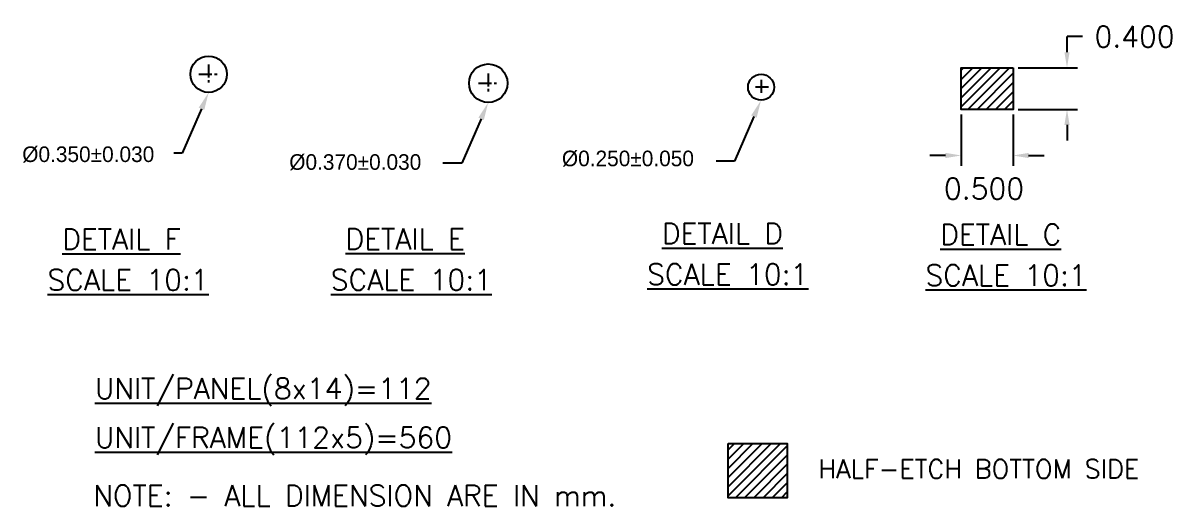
# Model space of a CAD drawing. Extents: x -356 to -83, y -298 to -106.
# Drawn here: x -198.2 to -87.6, y -257.9 to -211.4 of the extents above; entities that cross this region are included whole.
import ezdxf

# ---------------------------------------------------------------- set-up
doc = ezdxf.new("R2010")
doc.units = 0
doc.header["$MEASUREMENT"] = 0
doc.linetypes.add('CENTER', pattern=[2, 1.25, -0.25, 0.25, -0.25])
doc.layers.get('0').update_dxf_attribs({"linetype": 'CONTINUOUS'})
doc.layers.get('DEFPOINTS').update_dxf_attribs({"linetype": 'CONTINUOUS'})
for name, color, linetype in [('CENTER', 1, 'CENTER'), ('DIM', 3, 'CONTINUOUS'), ('half_bottom', 4, 'CONTINUOUS')]:
    doc.layers.add(name, color=color, linetype=linetype)
doc.styles.add('ROMANS', font='romans.shx', dxfattribs={"height": 2})
doc.dimstyles.new('Copy of DETAIL-A', dxfattribs={"dimscale": 25, "dimtxt": 0.08, "dimasz": 0.06, "dimexe": 0.04, "dimexo": 0.02, "dimgap": 0.04, "dimtad": 0, "dimtih": 1, "dimtoh": 1, "dimdec": 3, "dimlfac": 0.1, "dimzin": 0, "dimdsep": 46, "dimtxsty": 'ROMANS', "dimcen": 0.04, "dimclrd": 3, "dimadec": 0, "dimazin": 0, "dimtfac": 1, "dimtdec": 3, "dimtofl": 0, "dimtmove": 2, "dimatfit": 3, "dimfxl": 1, "dimtolj": 1, "dimtzin": 0, "dimarcsym": 0})
pattern_1 = [(45, (108.91456, 9.6819), (-0.4419417, 0.4419417), [])]

# ---------------------------------------------------------------- blocks, each defined once
blk = doc.blocks.new('*D35')
at = {"layer": 'DEFPOINTS', "color": 0, "linetype": 'Continuous', "transparency": 16777216}
for p in [(93.86, 189.76), (93.86, 185.76), (99.05, 185.76)]:
    blk.add_point(p, dxfattribs=at)
at = {"layer": 'DIM', "color": 3, "linetype": 'Continuous', "lineweight": -2, "transparency": 16777216}
for p, q in [((99.05, 191.26), (99.05, 192.76)), ((100.55, 192.76), (99.05, 192.76)), ((99.05, 184.26), (99.05, 182.76))]:
    blk.add_line(p, q, dxfattribs=at)
at = {"layer": 'DIM', "color": 0, "linetype": 'Continuous', "lineweight": -2, "transparency": 16777216}
for p, q in [((94.36, 189.76), (100.05, 189.76)), ((94.36, 185.76), (100.05, 185.76))]:
    blk.add_line(p, q, dxfattribs=at)
at = {"layer": 'DIM', "color": 3, "linetype": 'Continuous', "transparency": 16777216}
for points in [[(98.8, 191.26), (99.3, 191.26), (99.05, 189.76)], [(98.8, 184.26), (99.3, 184.26), (99.05, 185.76)]]:
    blk.add_solid(points, dxfattribs=at)
at = {"layer": 'DIM', "color": 0, "linetype": 'Continuous', "transparency": 16777216, "insert": (105.55, 192.76), "char_height": 2, "attachment_point": 5, "style": 'ROMANS'}
blk.add_mtext('\\A1;0.400', dxfattribs=at)
blk = doc.blocks.new('*D36')
at = {"layer": 'DEFPOINTS', "color": 0, "linetype": 'Continuous', "transparency": 16777216}
for p in [(88.86, 185.76), (93.86, 185.76), (93.86, 181.32)]:
    blk.add_point(p, dxfattribs=at)
at = {"layer": 'DIM', "color": 0, "linetype": 'Continuous', "lineweight": -2, "transparency": 16777216}
for p, q in [((88.86, 185.26), (88.86, 180.32)), ((93.86, 185.26), (93.86, 180.32))]:
    blk.add_line(p, q, dxfattribs=at)
at = {"layer": 'DIM', "color": 3, "linetype": 'Continuous', "lineweight": -2, "transparency": 16777216}
for p, q in [((87.36, 181.32), (85.86, 181.32)), ((95.36, 181.32), (96.86, 181.32))]:
    blk.add_line(p, q, dxfattribs=at)
at = {"layer": 'DIM', "color": 3, "linetype": 'Continuous', "transparency": 16777216}
for points in [[(87.36, 181.57), (87.36, 181.07), (88.86, 181.32)], [(95.36, 181.57), (95.36, 181.07), (93.86, 181.32)]]:
    blk.add_solid(points, dxfattribs=at)
at = {"layer": 'DIM', "color": 0, "linetype": 'Continuous', "transparency": 16777216, "insert": (91.07, 178.13), "char_height": 2, "attachment_point": 5, "style": 'ROMANS'}
blk.add_mtext('\\A1;0.500', dxfattribs=at)

msp = doc.modelspace()

# ---------------------------------------------------------------- hatches: boundary and pattern name
at = {"layer": 'half_bottom'}
h = msp.add_hatch(dxfattribs=at)
h.set_pattern_fill('ANSI31', color=256, scale=5, style=0)
h.set_pattern_definition(pattern_1)
h.paths.add_polyline_path([(-102.91235, -215.75358), (-107.91235, -215.75358), (-107.91235, -219.75358), (-102.91235, -219.75358)])
h = msp.add_hatch(dxfattribs=at)
h.set_pattern_fill('ANSI31', color=256, scale=5, style=0)
h.set_pattern_definition(pattern_1)
h.paths.add_polyline_path([(-124.63315, -251.92576), (-130.32529, -251.92576), (-130.32529, -257.13978), (-124.63315, -257.13978)])

# ---------------------------------------------------------------- linework, layer by layer
for centre, radius in [((-180.30363, -216.37369), 1.75), ((-153.40409, -217.2371), 1.85), ((-127.15955, -217.62838), 1.25)]:
    msp.add_circle(centre, radius)
at = {"layer": 'CENTER'}
for p, q in [((-180.30363, -215.43096), (-180.30363, -217.31643)), ((-181.24637, -216.37369), (-179.3609, -216.37369)), ((-153.40409, -216.29437), (-153.40409, -218.17984)), ((-154.34683, -217.2371), (-152.46136, -217.2371)), ((-126.45848, -217.62838), (-127.86061, -217.62838)), ((-127.15955, -216.92731), (-127.15955, -218.32944))]:
    msp.add_line(p, q, dxfattribs=at)
at = {"layer": 'DIM'}
for p, q in [((-180.98966, -219.69496), (-182.85687, -223.97156)), ((-154.09012, -220.65837), (-155.95733, -224.93497)), ((-127.84557, -220.44964), (-129.71278, -224.72625)), ((-182.85687, -223.97156), (-183.63966, -223.97156)), ((-155.95733, -224.93497), (-157.77546, -224.93497)), ((-129.71278, -224.72625), (-131.48537, -224.72625))]:
    msp.add_line(p, q, dxfattribs=at)
for points in [[(-180.72778, -219.8093), (-181.25154, -219.58062), (-180.30363, -218.12369)], [(-153.82825, -220.7727), (-154.352, -220.54403), (-153.40409, -219.0871)], [(-127.5837, -220.56398), (-128.10745, -220.3353), (-127.15955, -218.87838)]]:
    msp.add_solid(points, dxfattribs=at)
at = {"layer": 'half_bottom'}
for points in [[(-102.91235, -215.75358), (-102.91235, -219.75358), (-107.91235, -219.75358), (-107.91235, -215.75358)], [(-130.32529, -251.92576), (-124.63315, -251.92576), (-124.63315, -257.13978), (-130.32529, -257.13978)]]:
    msp.add_lwpolyline(points, close=True, dxfattribs=at)

# ---------------------------------------------------------------- texts
at = {"style": 'ROMANS'}
for s, p in [('%%UDETAIL D', (-136.70952, -232.7056)), ('%%UDETAIL C', (-109.93489, -232.80234)), ('%%UDETAIL F', (-194.39982, -233.24444)), ('%%UDETAIL E', (-167.14581, -233.23109)), ('%%USCALE 10:1', (-195.81532, -237.17203)), ('%%USCALE 10:1', (-168.56132, -237.15867)), ('%%USCALE 10:1', (-138.12503, -236.63319)), ('%%USCALE 10:1', (-111.3504, -236.72992)), ('%%UUNIT/PANEL(8x14)=112', (-191.25825, -247.62063)), ('%%UUNIT/FRAME(112x5)=560', (-191.25825, -252.33953)), ('NOTE: - ALL DIMENSION ARE IN mm.', (-191.40035, -257.93125))]:
    msp.add_text(s, height=2, dxfattribs=at).set_placement(p)
at = {"layer": 'DIM', "linetype": 'Continuous'}
for s, p in [('%%c0.350%%p0.030', (-198.235, -224.82343)), ('%%C0.370%%P0.030', (-172.54826, -225.57276)), ('%%C0.250%%P0.050', (-146.31694, -225.22866))]:
    msp.add_text(s, height=1.5, dxfattribs=at).set_placement(p)
at = {"layer": 'half_bottom', "style": 'ROMANS'}
msp.add_text('HALF-ETCH BOTTOM SIDE', height=1.8, dxfattribs=at).set_placement((-121.64232, -255.26531))

# ---------------------------------------------------------------- dimensions: what is measured, and where the dimension line sits
at = {"layer": 'DIM', "linetype": 'Continuous'}
dim = msp.add_linear_dim(base=(-97.72379, -219.75358), p1=(-102.91235, -215.75358), p2=(-102.91235, -219.75358), angle=90, dimstyle='Copy of DETAIL-A', override={"dimtmove": 1}, dxfattribs=at)
dim.commit()
dim.dimension.update_dxf_attribs({"geometry": '*D35', "text_midpoint": (-96.24297, -213.32211), "dimtype": 128, "insert": (-196.77653, -405.51438)})
dim = msp.add_linear_dim(base=(-102.91235, -224.19708), p1=(-107.91235, -219.75358), p2=(-102.91235, -219.75358), angle=0, dimstyle='Copy of DETAIL-A', dxfattribs=at)
dim.commit()
dim.dimension.update_dxf_attribs({"geometry": '*D36', "text_midpoint": (-105.70653, -227.37996), "dimtype": 128, "insert": (-196.77653, -405.51438)})

doc.saveas('drawing.dxf')
